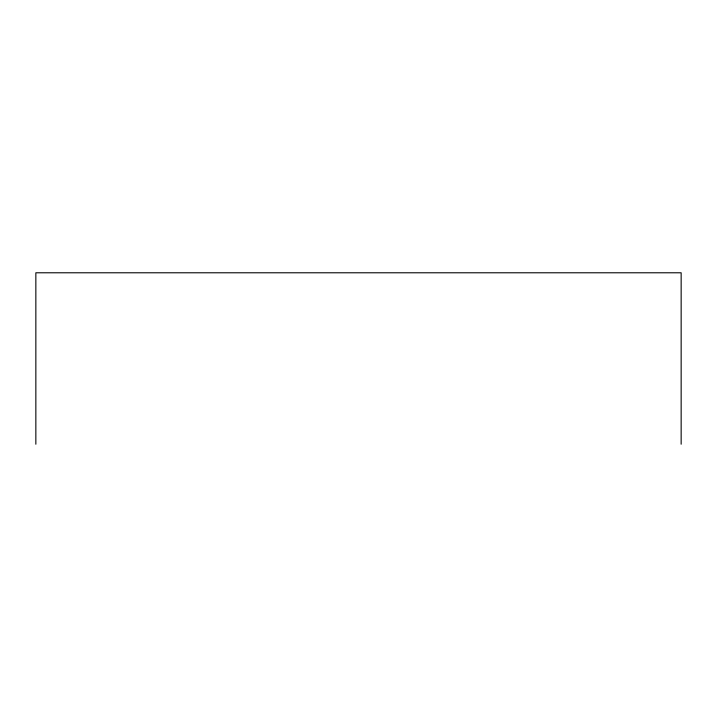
<?xml version="1.0" encoding="UTF-8"?>
<svg xmlns="http://www.w3.org/2000/svg" width="717" height="717" viewBox="0 0 717 717"><rect width="100%" height="100%" fill="white"/><g stroke="black" fill="none" stroke-linecap="round" stroke-linejoin="round"><path stroke-width="1.08" d="M681.15 444.217L681.15 272.783L35.85 272.783L35.85 444.217"/></g></svg>
